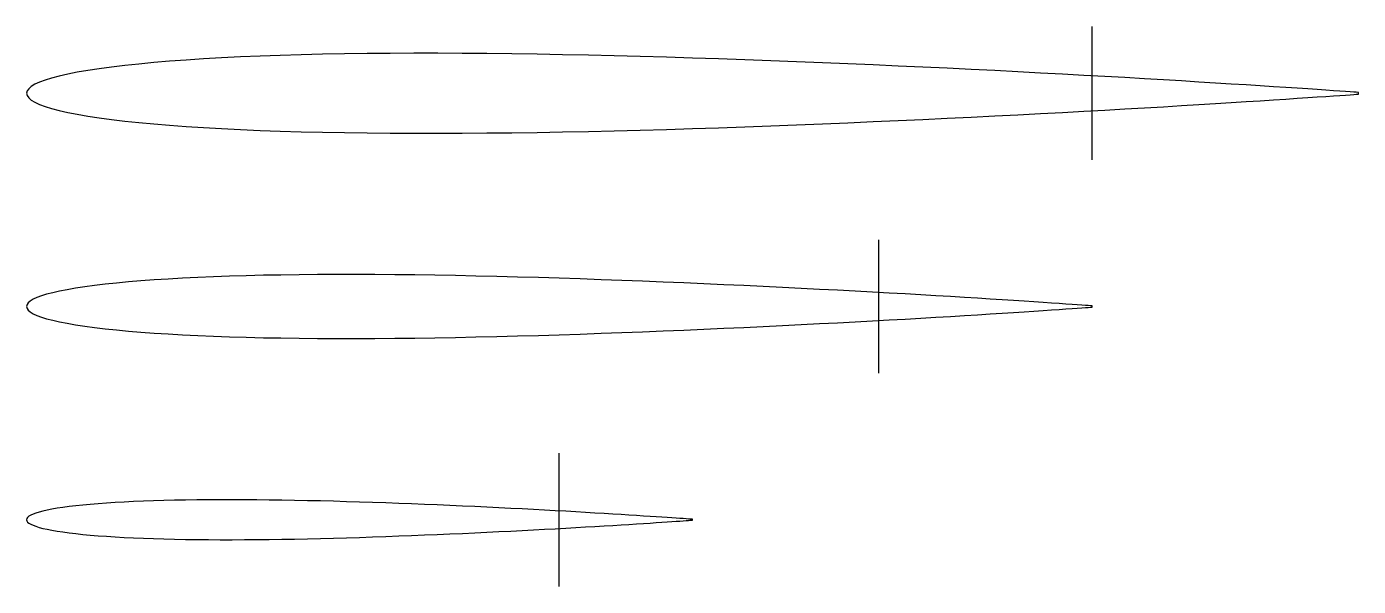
# Model space of a CAD drawing. Header units: metres. Extents: x 0 to 119, y -44 to 6.
import ezdxf

# ---------------------------------------------------------------- set-up
doc = ezdxf.new("R2010")
doc.units = ezdxf.units.M

msp = doc.modelspace()

# ---------------------------------------------------------------- linework, layer by layer
at = {"layer": 'HINGE_80'}
for points in [[(94.8148, -5.9259), (94.8148, 5.9259)], [(75.8519, -24.8889), (75.8519, -13.037)], [(47.4074, -43.8519), (47.4074, -32)]]:
    msp.add_lwpolyline(points, dxfattribs=at)
at = {"layer": 'SECTION_ROOT'}
msp.add_lwpolyline([(118.5185, 0.0747), (118.4728, 0.0779), (118.3358, 0.0875), (118.1078, 0.1034), (117.7889, 0.1257), (117.3799, 0.1541), (116.8812, 0.1886), (116.2936, 0.229), (115.6182, 0.2751), (114.8558, 0.3268), (114.0077, 0.3839), (113.0752, 0.446), (112.0596, 0.5131), (110.9627, 0.5847), (109.7861, 0.6607), (108.5315, 0.7407), (107.201, 0.8246), (105.7966, 0.9118), (104.3204, 1.0023), (102.7747, 1.0956), (101.1619, 1.1915), (99.4845, 1.2897), (97.7451, 1.3897), (95.9463, 1.4914), (94.091, 1.5944), (92.1819, 1.6983), (90.2221, 1.8029), (88.2146, 1.9077), (86.1624, 2.0126), (84.0687, 2.1171), (81.9368, 2.2208), (79.7699, 2.3235), (77.5714, 2.4247), (75.3446, 2.5242), (73.0931, 2.6214), (70.8202, 2.7161), (68.5294, 2.8079), (66.2244, 2.8963), (63.9087, 2.9809), (61.5858, 3.0613), (59.2593, 3.1372), (56.9328, 3.2081), (54.6098, 3.2735), (52.2941, 3.3331), (49.9891, 3.3866), (47.6984, 3.4333), (45.4255, 3.4731), (43.1739, 3.5056), (40.9471, 3.5304), (38.7486, 3.5471), (36.5817, 3.5555), (34.4498, 3.5554), (32.3561, 3.5466), (30.3039, 3.5287), (28.2964, 3.5017), (26.3366, 3.4656), (24.4275, 3.4201), (22.5722, 3.3653), (20.7734, 3.3013), (19.034, 3.228), (17.3566, 3.1457), (15.7439, 3.0544), (14.1982, 2.9543), (12.722, 2.8457), (11.3175, 2.7288), (9.987, 2.604), (8.7324, 2.4714), (7.5558, 2.3316), (6.4589, 2.1847), (5.4434, 2.0312), (4.5108, 1.8714), (3.6627, 1.7057), (2.9004, 1.5344), (2.2249, 1.3579), (1.6373, 1.1765), (1.1387, 0.9905), (0.7296, 0.8002), (0.4108, 0.6058), (0.1827, 0.4075), (0.0457, 0.2055), (0, 0), (0.0457, -0.2055), (0.1827, -0.4075), (0.4108, -0.6058), (0.7296, -0.8002), (1.1387, -0.9905), (1.6373, -1.1765), (2.2249, -1.3579), (2.9004, -1.5344), (3.6627, -1.7057), (4.5108, -1.8714), (5.4434, -2.0312), (6.4589, -2.1847), (7.5558, -2.3316), (8.7324, -2.4714), (9.987, -2.604), (11.3175, -2.7288), (12.722, -2.8457), (14.1982, -2.9543), (15.7439, -3.0544), (17.3566, -3.1457), (19.034, -3.228), (20.7734, -3.3013), (22.5722, -3.3653), (24.4275, -3.4201), (26.3366, -3.4656), (28.2964, -3.5017), (30.3039, -3.5287), (32.3561, -3.5466), (34.4498, -3.5554), (36.5817, -3.5555), (38.7486, -3.5471), (40.9471, -3.5304), (43.1739, -3.5056), (45.4255, -3.4731), (47.6984, -3.4333), (49.9891, -3.3866), (52.2941, -3.3331), (54.6098, -3.2735), (56.9328, -3.2081), (59.2593, -3.1372), (61.5858, -3.0613), (63.9087, -2.9809), (66.2244, -2.8963), (68.5294, -2.8079), (70.8202, -2.7161), (73.0931, -2.6214), (75.3446, -2.5242), (77.5714, -2.4247), (79.7699, -2.3235), (81.9368, -2.2208), (84.0687, -2.1171), (86.1624, -2.0126), (88.2146, -1.9077), (90.2221, -1.8029), (92.1819, -1.6983), (94.091, -1.5944), (95.9463, -1.4914), (97.7451, -1.3897), (99.4845, -1.2897), (101.1619, -1.1915), (102.7747, -1.0956), (104.3204, -1.0023), (105.7966, -0.9118), (107.201, -0.8246), (108.5315, -0.7407), (109.7861, -0.6607), (110.9627, -0.5847), (112.0596, -0.5131), (113.0752, -0.446), (114.0077, -0.3839), (114.8558, -0.3268), (115.6182, -0.2751), (116.2936, -0.229), (116.8812, -0.1886), (117.3799, -0.1541), (117.7889, -0.1257), (118.1078, -0.1034), (118.3358, -0.0875), (118.4728, -0.0779), (118.5185, -0.0747)], close=True, dxfattribs=at)
at = {"layer": 'SECTION_STRIP_START'}
msp.add_lwpolyline([(94.8148, -18.9032), (94.7783, -18.9007), (94.6687, -18.893), (94.4862, -18.8802), (94.2312, -18.8624), (93.9039, -18.8397), (93.5049, -18.8121), (93.0349, -18.7798), (92.4945, -18.7429), (91.8846, -18.7015), (91.2061, -18.6559), (90.4601, -18.6061), (89.6477, -18.5525), (88.7702, -18.4952), (87.8289, -18.4344), (86.8252, -18.3704), (85.7608, -18.3033), (84.6372, -18.2335), (83.4563, -18.1611), (82.2197, -18.0864), (80.9295, -18.0097), (79.5876, -17.9312), (78.1961, -17.8512), (76.757, -17.7698), (75.2728, -17.6875), (73.7456, -17.6043), (72.1777, -17.5207), (70.5717, -17.4368), (68.9299, -17.3529), (67.255, -17.2693), (65.5494, -17.1863), (63.8159, -17.1042), (62.0571, -17.0232), (60.2757, -16.9436), (58.4744, -16.8658), (56.6561, -16.7901), (54.8236, -16.7167), (52.9796, -16.646), (51.1269, -16.5783), (49.2686, -16.5139), (47.4074, -16.4532), (45.5462, -16.3965), (43.6879, -16.3442), (41.8353, -16.2964), (39.9913, -16.2537), (38.1587, -16.2163), (36.3404, -16.1844), (34.5391, -16.1585), (32.7577, -16.1387), (30.9989, -16.1253), (29.2654, -16.1185), (27.5598, -16.1186), (25.8849, -16.1257), (24.2431, -16.14), (22.6371, -16.1616), (21.0693, -16.1905), (19.542, -16.2269), (18.0578, -16.2707), (16.6188, -16.3219), (15.2272, -16.3805), (13.8853, -16.4464), (12.5951, -16.5195), (11.3585, -16.5995), (10.1776, -16.6864), (9.054, -16.7799), (7.9896, -16.8798), (6.9859, -16.9858), (6.0446, -17.0977), (5.1671, -17.2152), (4.3547, -17.338), (3.6087, -17.4659), (2.9302, -17.5984), (2.3203, -17.7354), (1.7799, -17.8766), (1.3099, -18.0217), (0.9109, -18.1705), (0.5837, -18.3228), (0.3286, -18.4783), (0.1461, -18.637), (0.0365, -18.7985), (0, -18.963), (0.0365, -19.1274), (0.1461, -19.289), (0.3286, -19.4476), (0.5837, -19.6031), (0.9109, -19.7554), (1.3099, -19.9042), (1.7799, -20.0493), (2.3203, -20.1905), (2.9302, -20.3275), (3.6087, -20.4601), (4.3547, -20.5879), (5.1671, -20.7107), (6.0446, -20.8282), (6.9859, -20.9401), (7.9896, -21.0461), (9.054, -21.146), (10.1776, -21.2395), (11.3585, -21.3264), (12.5951, -21.4065), (13.8853, -21.4795), (15.2272, -21.5454), (16.6188, -21.604), (18.0578, -21.6552), (19.542, -21.699), (21.0693, -21.7354), (22.6371, -21.7644), (24.2431, -21.7859), (25.8849, -21.8002), (27.5598, -21.8073), (29.2654, -21.8074), (30.9989, -21.8006), (32.7577, -21.7872), (34.5391, -21.7674), (36.3404, -21.7415), (38.1587, -21.7096), (39.9913, -21.6722), (41.8353, -21.6295), (43.6879, -21.5818), (45.5462, -21.5294), (47.4074, -21.4727), (49.2686, -21.412), (51.1269, -21.3477), (52.9796, -21.28), (54.8236, -21.2093), (56.6561, -21.1359), (58.4744, -21.0601), (60.2757, -20.9823), (62.0571, -20.9028), (63.8159, -20.8218), (65.5494, -20.7396), (67.255, -20.6566), (68.9299, -20.573), (70.5717, -20.4892), (72.1777, -20.4053), (73.7456, -20.3216), (75.2728, -20.2385), (76.757, -20.1561), (78.1961, -20.0748), (79.5876, -19.9947), (80.9295, -19.9162), (82.2197, -19.8395), (83.4563, -19.7648), (84.6372, -19.6924), (85.7608, -19.6226), (86.8252, -19.5555), (87.8289, -19.4915), (88.7702, -19.4307), (89.6477, -19.3734), (90.4601, -19.3198), (91.2061, -19.2701), (91.8846, -19.2244), (92.4945, -19.1831), (93.0349, -19.1461), (93.5049, -19.1138), (93.9039, -19.0862), (94.2312, -19.0635), (94.4862, -19.0457), (94.6687, -19.0329), (94.7783, -19.0253), (94.8148, -19.0227)], close=True, dxfattribs=at)
at = {"layer": 'SECTION_TIP'}
msp.add_lwpolyline([(59.2593, -37.8886), (59.2364, -37.887), (59.1679, -37.8822), (59.0539, -37.8742), (58.8945, -37.8631), (58.6899, -37.8489), (58.4406, -37.8316), (58.1468, -37.8114), (57.8091, -37.7884), (57.4279, -37.7625), (57.0038, -37.734), (56.5376, -37.7029), (56.0298, -37.6694), (55.4814, -37.6336), (54.893, -37.5956), (54.2658, -37.5556), (53.6005, -37.5136), (52.8983, -37.47), (52.1602, -37.4248), (51.3873, -37.3781), (50.5809, -37.3302), (49.7422, -37.2811), (48.8725, -37.2311), (47.9732, -37.1802), (47.0455, -37.1287), (46.091, -37.0768), (45.1111, -37.0245), (44.1073, -36.9721), (43.0812, -36.9196), (42.0344, -36.8674), (40.9684, -36.8155), (39.8849, -36.7642), (38.7857, -36.7136), (37.6723, -36.6638), (36.5465, -36.6152), (35.4101, -36.5679), (34.2647, -36.522), (33.1122, -36.4778), (31.9543, -36.4355), (30.7929, -36.3953), (29.6296, -36.3573), (28.4664, -36.3219), (27.3049, -36.2892), (26.147, -36.2594), (24.9945, -36.2326), (23.8492, -36.2093), (22.7127, -36.1894), (21.5869, -36.1731), (20.4736, -36.1607), (19.3743, -36.1524), (18.2909, -36.1482), (17.2249, -36.1482), (16.1781, -36.1526), (15.152, -36.1616), (14.1482, -36.1751), (13.1683, -36.1931), (12.2138, -36.2159), (11.2861, -36.2433), (10.3867, -36.2753), (9.517, -36.3119), (8.6783, -36.3531), (7.8719, -36.3987), (7.0991, -36.4488), (6.361, -36.5031), (5.6588, -36.5615), (4.9935, -36.6239), (4.3662, -36.6902), (3.7779, -36.7601), (3.2294, -36.8336), (2.7217, -36.9103), (2.2554, -36.9902), (1.8314, -37.0731), (1.4502, -37.1587), (1.1124, -37.247), (0.8187, -37.3377), (0.5693, -37.4307), (0.3648, -37.5258), (0.2054, -37.623), (0.0913, -37.7222), (0.0228, -37.8232), (0, -37.9259), (0.0228, -38.0287), (0.0913, -38.1297), (0.2054, -38.2288), (0.3648, -38.326), (0.5693, -38.4212), (0.8187, -38.5142), (1.1124, -38.6049), (1.4502, -38.6931), (1.8314, -38.7788), (2.2554, -38.8616), (2.7217, -38.9415), (3.2294, -39.0183), (3.7779, -39.0917), (4.3662, -39.1616), (4.9935, -39.2279), (5.6588, -39.2903), (6.361, -39.3488), (7.0991, -39.4031), (7.8719, -39.4531), (8.6783, -39.4988), (9.517, -39.5399), (10.3867, -39.5766), (11.2861, -39.6086), (12.2138, -39.636), (13.1683, -39.6587), (14.1482, -39.6768), (15.152, -39.6903), (16.1781, -39.6992), (17.2249, -39.7036), (18.2909, -39.7037), (19.3743, -39.6995), (20.4736, -39.6911), (21.5869, -39.6787), (22.7127, -39.6625), (23.8492, -39.6426), (24.9945, -39.6192), (26.147, -39.5925), (27.3049, -39.5627), (28.4664, -39.53), (29.6296, -39.4945), (30.7929, -39.4566), (31.9543, -39.4164), (33.1122, -39.3741), (34.2647, -39.3299), (35.4101, -39.284), (36.5465, -39.2366), (37.6723, -39.188), (38.7857, -39.1383), (39.8849, -39.0877), (40.9684, -39.0363), (42.0344, -38.9845), (43.0812, -38.9322), (44.1073, -38.8798), (45.1111, -38.8274), (46.091, -38.7751), (47.0455, -38.7231), (47.9732, -38.6716), (48.8725, -38.6208), (49.7422, -38.5708), (50.5809, -38.5217), (51.3873, -38.4738), (52.1602, -38.4271), (52.8983, -38.3818), (53.6005, -38.3382), (54.2658, -38.2963), (54.893, -38.2563), (55.4814, -38.2183), (56.0298, -38.1825), (56.5376, -38.1489), (57.0038, -38.1179), (57.4279, -38.0893), (57.8091, -38.0635), (58.1468, -38.0404), (58.4406, -38.0202), (58.6899, -38.003), (58.8945, -37.9888), (59.0539, -37.9776), (59.1679, -37.9697), (59.2364, -37.9649), (59.2593, -37.9633)], close=True, dxfattribs=at)

doc.saveas('drawing.dxf')
